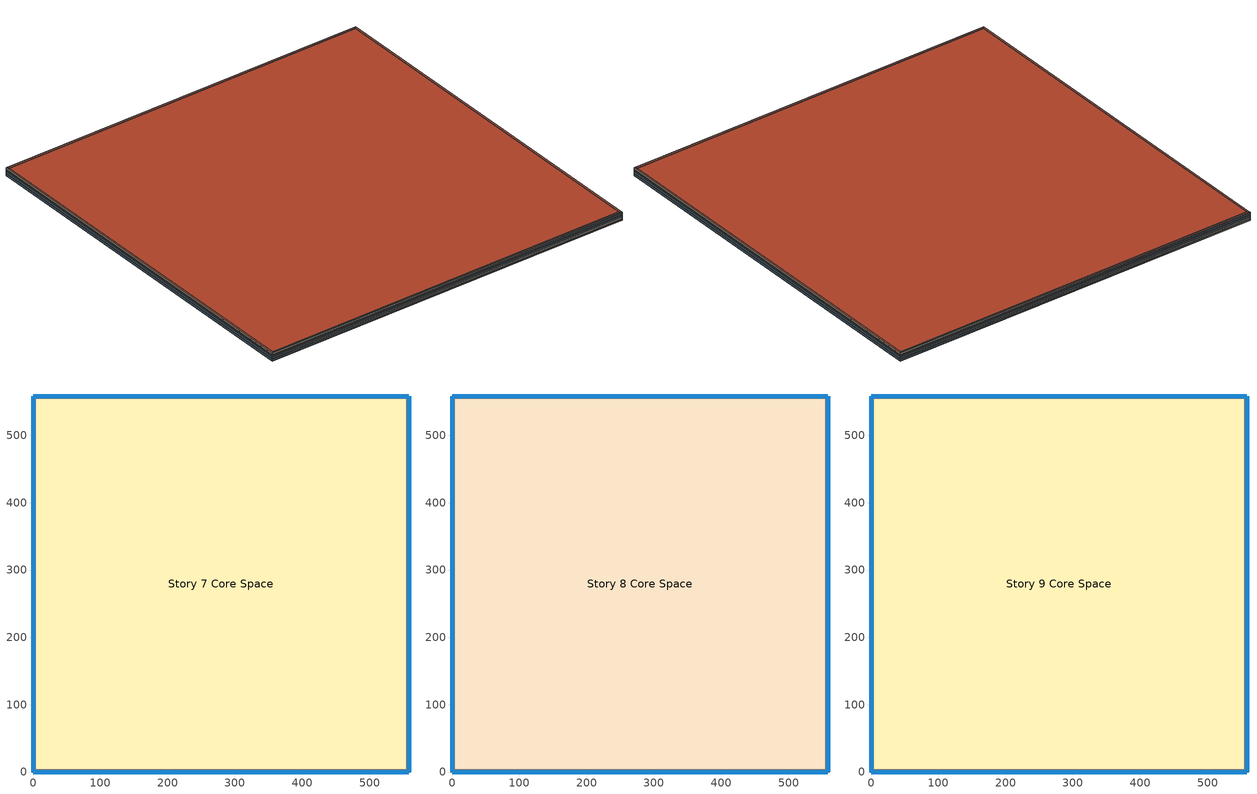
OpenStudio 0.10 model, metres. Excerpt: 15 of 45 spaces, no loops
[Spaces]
Story 7 West Perimeter Space
 floor to Story 6 West Perimeter Space: 0,0 0,558.57 3,555.57 3,3 z24
 wall outside: 0,558.57 0,0 z24:28
 wall to Story 7 North Perimeter Space: 3,555.57 0,558.57 z24:28
 wall to Story 7 Core Space: 3,3 3,555.57 z24:28
 wall to Story 7 South Perimeter Space: 0,0 3,3 z24:28
 window: 0,558.54 0,0.03 z25:26.2
Story 7 North Perimeter Space
 floor to Story 6 North Perimeter Space: 0,558.57 558.57,558.57 555.57,555.57 3,555.57 z24
 wall outside: 558.57,558.57 0,558.57 z24:28
 wall to Story 7 East Perimeter Space: 555.57,555.57 558.57,558.57 z24:28
 wall to Story 7 Core Space: 3,555.57 555.57,555.57 z24:28
 window: 558.54,558.57 0.03,558.57 z25:26.2
Story 7 East Perimeter Space
 floor to Story 6 East Perimeter Space: 558.57,558.57 558.57,0 555.57,3 555.57,555.57 z24
 wall outside: 558.57,0 558.57,558.57 z24:28
 wall to Story 7 South Perimeter Space: 555.57,3 558.57,0 z24:28
 wall to Story 7 Core Space: 555.57,555.57 555.57,3 z24:28
 window: 558.57,0.03 558.57,558.54 z25:26.2
Story 7 South Perimeter Space
 floor to Story 6 South Perimeter Space: 558.57,0 0,0 3,3 555.57,3 z24
 wall outside: 0,0 558.57,0 z24:28
 wall to Story 7 Core Space: 555.57,3 3,3 z24:28
 window: 0.03,0 558.54,0 z25:26.2
Story 7 Core Space
 floor to Story 6 Core Space: 3,3 3,555.57 555.57,555.57 555.57,3 z24
Story 8 West Perimeter Space
 floor to Story 7 West Perimeter Space: 0,0 0,558.57 3,555.57 3,3 z28
 wall outside: 0,558.57 0,0 z28:32
 wall to Story 8 North Perimeter Space: 3,555.57 0,558.57 z28:32
 wall to Story 8 Core Space: 3,3 3,555.57 z28:32
 wall to Story 8 South Perimeter Space: 0,0 3,3 z28:32
 window: 0,558.54 0,0.03 z29:30.2
Story 8 North Perimeter Space
 floor to Story 7 North Perimeter Space: 0,558.57 558.57,558.57 555.57,555.57 3,555.57 z28
 wall outside: 558.57,558.57 0,558.57 z28:32
 wall to Story 8 East Perimeter Space: 555.57,555.57 558.57,558.57 z28:32
 wall to Story 8 Core Space: 3,555.57 555.57,555.57 z28:32
 window: 558.54,558.57 0.03,558.57 z29:30.2
Story 8 East Perimeter Space
 floor to Story 7 East Perimeter Space: 558.57,558.57 558.57,0 555.57,3 555.57,555.57 z28
 wall outside: 558.57,0 558.57,558.57 z28:32
 wall to Story 8 South Perimeter Space: 555.57,3 558.57,0 z28:32
 wall to Story 8 Core Space: 555.57,555.57 555.57,3 z28:32
 window: 558.57,0.03 558.57,558.54 z29:30.2
Story 8 South Perimeter Space
 floor to Story 7 South Perimeter Space: 558.57,0 0,0 3,3 555.57,3 z28
 wall outside: 0,0 558.57,0 z28:32
 wall to Story 8 Core Space: 555.57,3 3,3 z28:32
 window: 0.03,0 558.54,0 z29:30.2
Story 8 Core Space
 floor to Story 7 Core Space: 3,3 3,555.57 555.57,555.57 555.57,3 z28
Story 9 West Perimeter Space
 floor to Story 8 West Perimeter Space: 0,0 0,558.57 3,555.57 3,3 z32
 wall outside: 0,558.57 0,0 z32:36
 wall to Story 9 North Perimeter Space: 3,555.57 0,558.57 z32:36
 wall to Story 9 Core Space: 3,3 3,555.57 z32:36
 wall to Story 9 South Perimeter Space: 0,0 3,3 z32:36
 window: 0,558.54 0,0.03 z33:34.2
 roof outside: 3,3 3,555.57 0,558.57 0,0 z36
Story 9 North Perimeter Space
 floor to Story 8 North Perimeter Space: 0,558.57 558.57,558.57 555.57,555.57 3,555.57 z32
 wall outside: 558.57,558.57 0,558.57 z32:36
 wall to Story 9 East Perimeter Space: 555.57,555.57 558.57,558.57 z32:36
 wall to Story 9 Core Space: 3,555.57 555.57,555.57 z32:36
 window: 558.54,558.57 0.03,558.57 z33:34.2
 roof outside: 3,555.57 555.57,555.57 558.57,558.57 0,558.57 z36
Story 9 East Perimeter Space
 floor to Story 8 East Perimeter Space: 558.57,558.57 558.57,0 555.57,3 555.57,555.57 z32
 wall outside: 558.57,0 558.57,558.57 z32:36
 wall to Story 9 South Perimeter Space: 555.57,3 558.57,0 z32:36
 wall to Story 9 Core Space: 555.57,555.57 555.57,3 z32:36
 window: 558.57,0.03 558.57,558.54 z33:34.2
 roof outside: 555.57,555.57 555.57,3 558.57,0 558.57,558.57 z36
Story 9 South Perimeter Space
 floor to Story 8 South Perimeter Space: 558.57,0 0,0 3,3 555.57,3 z32
 wall outside: 0,0 558.57,0 z32:36
 wall to Story 9 Core Space: 555.57,3 3,3 z32:36
 window: 0.03,0 558.54,0 z33:34.2
 roof outside: 555.57,3 3,3 0,0 558.57,0 z36
Story 9 Core Space
 floor to Story 8 Core Space: 3,3 3,555.57 555.57,555.57 555.57,3 z32
 roof outside: 555.57,3 555.57,555.57 3,555.57 3,3 z36
[Building]
OS:Building 1: Default Construction Set=ASHRAE_189.1-2009_ClimateZone 4-5 (mdoff)_ConstSet
[SizingPeriod:DesignDay] Barometric Pressure {Pa}=101301; Sky Clearness=0; Rain Indicator=0; Snow Indicator=0; Day of Month=21; Daylight Saving Time Indicator=0; Dry-Bulb Temperature Range Modifier Type=DefaultMultipliers
Name | Maximum Dry-Bulb Temperature {C} | Daily Dry-Bulb Temperature Range {deltaC} | Humidity Indicating Conditions at Maximum Dry-Bulb {BasedOnField A3} | Wind Speed {m/s} | Wind Direction {deg} | Month | Day Type | Humidity Indicating Type | Solar Model Indicator | ASHRAE Taub | ASHRAE Taud
San Francisco Intl Ap Ann Clg 1% Condns WB=>MDB | 23.9 | 8.5 | 17.8 | 5.9 | 310 | 8 | SummerDesignDay | Wetbulb | ASHRAETau | 0.365 | 2.435
San Francisco Intl Ap Ann Clg .4% Condns DB=>MWB | 28.3 | 8.5 | 17.2 | 5.9 | 310 | 8 | SummerDesignDay | Wetbulb | ASHRAETau | 0.365 | 2.435
San Francisco Intl Ap Ann Htg Wind 99.6% Condns WS=>MCDB | 12.1 | 0 | 12.1 | 12.9 | 150 | 1 | WinterDesignDay | Wetbulb | ASHRAEClearSky
San Francisco Intl Ap Ann Clg .4% Condns Enth=>MDB | 25.8 | 8.5 | 52400 | 5.9 | 310 | 8 | SummerDesignDay | Enthalpy | ASHRAETau | 0.365 | 2.435
[Site]
San Francisco Intl Ap_CA_USA Design_Conditions: Latitude {deg}=37.62; Longitude {deg}=-122.4; Time Zone {hr}=-8; Elevation {m}=2
[Material]
Name | Roughness | Thickness | Conductivity | Density | Specific Heat | Thermal Absorptance | Solar Absorptance | Visible Absorptance
000_F08 Metal surface | Smooth | 0.0008 | 45.28 | 7824 | 500
000_F16 Acoustic tile | MediumSmooth | 0.0191 | 0.06 | 368 | 590
000_G01a 19mm gypsum board | MediumSmooth | 0.019 | 0.16 | 800 | 1090
000_G05 25mm wood | MediumSmooth | 0.0254 | 0.15 | 608 | 1630
000_I01 25mm insulation board | MediumRough | 0.0254 | 0.03 | 43 | 1210
000_M11 100mm lightweight concrete | MediumRough | 0.1016 | 0.53 | 1280 | 840
1/2IN Gypsum | Smooth | 0.0127 | 0.16 | 784.9 | 830 | 0.9 | 0.92 | 0.92
MAT-CC05 4 HW CONCRETE | Rough | 0.1016 | 1.311 | 2240 | 836.8 | 0.9 | 0.7 | 0.7
Metal Decking | MediumSmooth | 0.0015 | 45.006 | 7680 | 418.4 | 0.9 | 0.7 | 0.3
Roof Insulation [21] | MediumRough | 0.2105 | 0.049 | 265 | 836.8 | 0.9 | 0.7 | 0.7
Roof Membrane | VeryRough | 0.0095 | 0.16 | 1121.29 | 1460 | 0.9 | 0.7 | 0.7
Wall Insulation [39] | MediumRough | 0.1184 | 0.045 | 265 | 836.8 | 0.9 | 0.7 | 0.7
[Material:AirGap]
Name | Thermal Resistance
000_F04 Wall air space resistance | 0.15
000_F05 Ceiling air space resistance | 0.18
[Material:NoMass] Thermal Absorptance=0.9; Solar Absorptance=0.7
Name | Roughness | Thermal Resistance | Visible Absorptance
CP02 CARPET PAD | VeryRough | 0.2165 | 0.8
MAT-SHEATH | Rough | 0.3626 | 0.7
[WindowMaterial:Gas]
000_Air 13mm: Gas Type=Air; Thickness=0.0127
[WindowMaterial:Glazing] Optical Data Type=SpectralAverage; Thickness=0.003; Infrared Transmittance at Normal Incidence=0
Name | Solar Transmittance at Normal Incidence | Front Side Solar Reflectance at Normal Incidence | Back Side Solar Reflectance at Normal Incidence | Visible Transmittance at Normal Incidence | Front Side Visible Reflectance at Normal Incidence | Back Side Visible Reflectance at Normal Incidence | Front Side Infrared Hemispherical Emissivity | Back Side Infrared Hemispherical Emissivity | Conductivity | Dirt Correction Factor for Solar and Visible Transmittance | Solar Diffusing
000_Clear 3mm | 0.837 | 0.075 | 0.075 | 0.898 | 0.081 | 0.081 | 0.84 | 0.84 | 0.9
Theoretical Glass [207] | 0.3311 | 0.6189 | 0.6189 | 0.44 | 0.51 | 0.51 | 0.9 | 0.9 | 0.0133 | 1 | No
[Construction]
000_ExtSlabCarpet_4in_ClimateZone 1-8: MAT-CC05 4 HW CONCRETE, CP02 CARPET PAD
000_Exterior Door: 000_F08 Metal surface, 000_I01 25mm insulation board
000_Exterior Window: 000_Clear 3mm, 000_Air 13mm, 000_Clear 3mm
000_Interior Ceiling: 000_M11 100mm lightweight concrete, 000_F05 Ceiling air space resistance, 000_F16 Acoustic tile
000_Interior Door; 000_Interior Partition: 000_G05 25mm wood
000_Interior Floor: 000_F16 Acoustic tile, 000_F05 Ceiling air space resistance, 000_M11 100mm lightweight concrete
000_Interior Wall: 000_G01a 19mm gypsum board, 000_F04 Wall air space resistance, 000_G01a 19mm gypsum board
000_Interior Window: 000_Clear 3mm
ASHRAE_189.1-2009_ExtRoof_IEAD_ClimateZone 2-5: Roof Membrane, Roof Insulation [21], Metal Decking
ASHRAE_189.1-2009_ExtWall_SteelFrame_ClimateZone 4-8: MAT-SHEATH, Wall Insulation [39], 1/2IN Gypsum
ASHRAE_189.1-2009_ExtWindow_ClimateZone 4-5: Theoretical Glass [207]
[DefaultConstructionSet]
ASHRAE_189.1-2009_ClimateZone 4-5 (mdoff)_ConstSet: Default Exterior Surface Constructions=ASHRAE_189.1-2009_ClimateZone 4-5 (mdoff)_Exterior_DefSurfCons; Default Interior Surface Constructions=000_Interior_DefSurfCons; Default Ground Contact Surface Constructions=000_Ground_DefSurfCons; Default Exterior SubSurface Constructions=ASHRAE_189.1-2009_ClimateZone 4-5 (mdoff)_Exterior_DefSubCons; Default Interior SubSurface Constructions=000_Interior_DefSubCons; Interior Partition Construction=000_Interior Partition
[DefaultSubSurfaceConstructions] Glass Door Construction=000_Exterior Window; Skylight Construction=000_Exterior Window; Tubular Daylight Dome Construction=000_Interior Window; Tubular Daylight Diffuser Construction=000_Interior Window
Name | Fixed Window Construction | Operable Window Construction | Door Construction
000_Interior_DefSubCons | 000_Interior Window | 000_Interior Window | 000_Interior Door
ASHRAE_189.1-2009_ClimateZone 4-5 (mdoff)_Exterior_DefSubCons | ASHRAE_189.1-2009_ExtWindow_ClimateZone 4-5 | ASHRAE_189.1-2009_ExtWindow_ClimateZone 4-5 | 000_Exterior Door
[DefaultSurfaceConstructions]
Name | Floor Construction | Wall Construction | Roof Ceiling Construction
000_Ground_DefSurfCons | 000_ExtSlabCarpet_4in_ClimateZone 1-8 | 000_ExtSlabCarpet_4in_ClimateZone 1-8 | 000_ExtSlabCarpet_4in_ClimateZone 1-8
000_Interior_DefSurfCons | 000_Interior Floor | 000_Interior Wall | 000_Interior Ceiling
ASHRAE_189.1-2009_ClimateZone 4-5 (mdoff)_Exterior_DefSurfCons | 000_ExtSlabCarpet_4in_ClimateZone 1-8 | ASHRAE_189.1-2009_ExtWall_SteelFrame_ClimateZone 4-8 | ASHRAE_189.1-2009_ExtRoof_IEAD_ClimateZone 2-5
[BuildingStory] Nominal Floor to Floor Height {m}=4
Name | Nominal Z Coordinate {m}
Story 7 | 24
Story 8 | 28
Story 9 | 32
[Space]
Name | Building Story | Thermal Zone
Story 7 West Perimeter Space | Story 7 | Thermal Zone 3
Story 7 North Perimeter Space | Story 7 | Thermal Zone 8
Story 7 East Perimeter Space | Story 7 | Thermal Zone 17
Story 7 South Perimeter Space | Story 7 | Thermal Zone 39
Story 7 Core Space | Story 7 | Thermal Zone 23
Story 8 West Perimeter Space | Story 8 | Thermal Zone 41
Story 8 North Perimeter Space | Story 8 | Thermal Zone 1
Story 8 East Perimeter Space | Story 8 | Thermal Zone 31
Story 8 South Perimeter Space | Story 8 | Thermal Zone 18
Story 8 Core Space | Story 8 | Thermal Zone 44
Story 9 West Perimeter Space | Story 9 | Thermal Zone 9
Story 9 North Perimeter Space | Story 9 | Thermal Zone 45
Story 9 East Perimeter Space | Story 9 | Thermal Zone 38
Story 9 South Perimeter Space | Story 9 | Thermal Zone 29
Story 9 Core Space | Story 9 | Thermal Zone 28
[ThermalZone] Thermostat=Thermostat Setpoint Dual Setpoint 1; Use Ideal Air Loads=No
Thermal Zone 1; Thermal Zone 3; Thermal Zone 8; Thermal Zone 9; Thermal Zone 17; Thermal Zone 18; Thermal Zone 23; Thermal Zone 28; Thermal Zone 29; Thermal Zone 31; Thermal Zone 38; Thermal Zone 39; Thermal Zone 41; Thermal Zone 44; Thermal Zone 45
[ThermostatSetpoint:DualSetpoint]
Thermostat Setpoint Dual Setpoint 1: Heating Setpoint Temperature Schedule=Heating Sch; Cooling Setpoint Temperature Schedule=Cooling Sch
[Schedule:Ruleset]
Name | Default Day Schedule
Cooling Sch | Cooling Sch Default
Heating Sch | Heating Sch Default
[Schedule:Day]
Cooling Sch Default: 24, 0, 28
Heating Sch Default: 24, 0, 24
